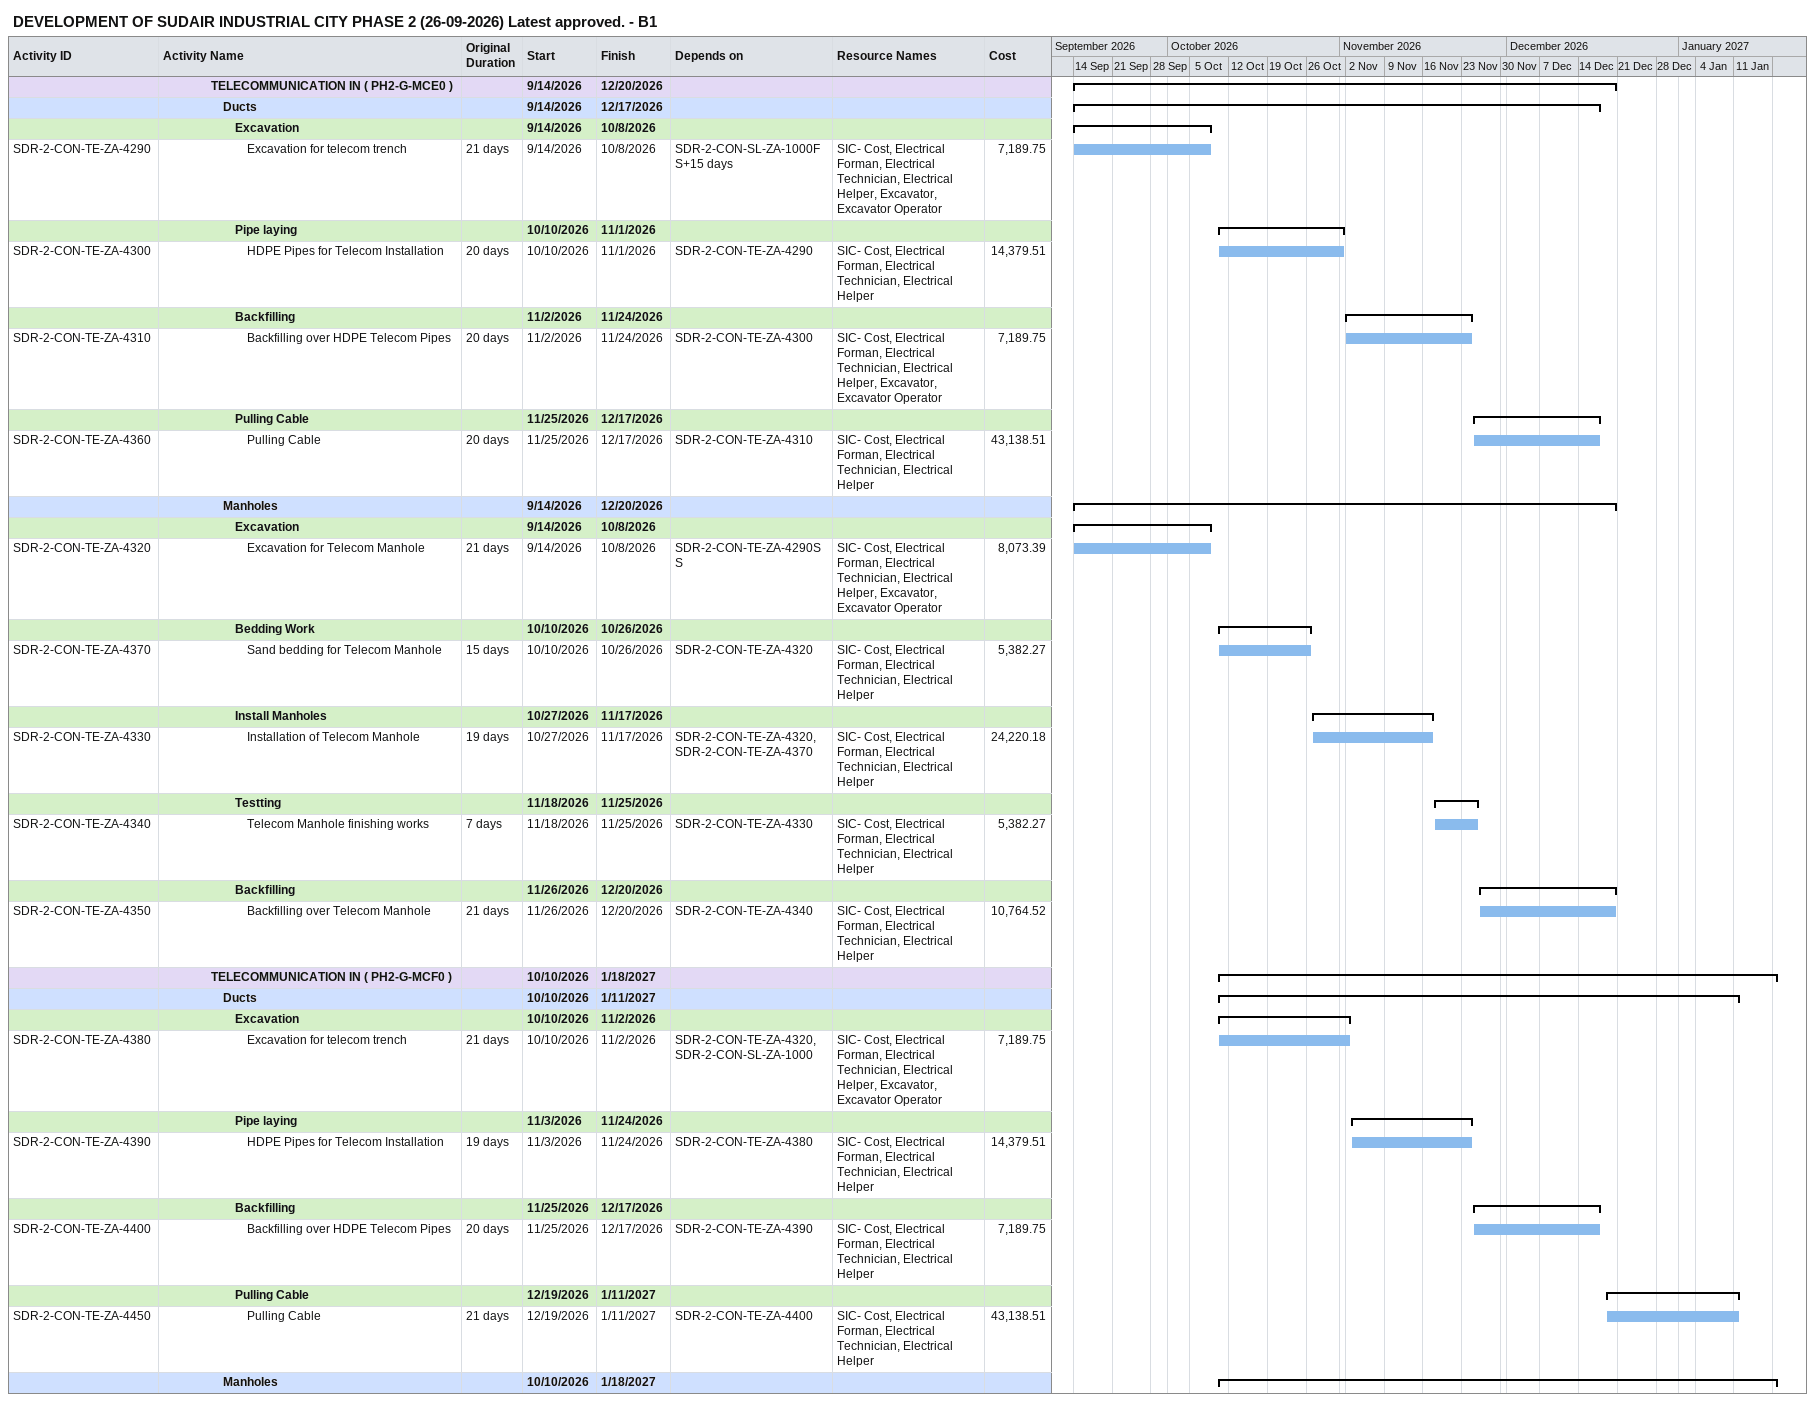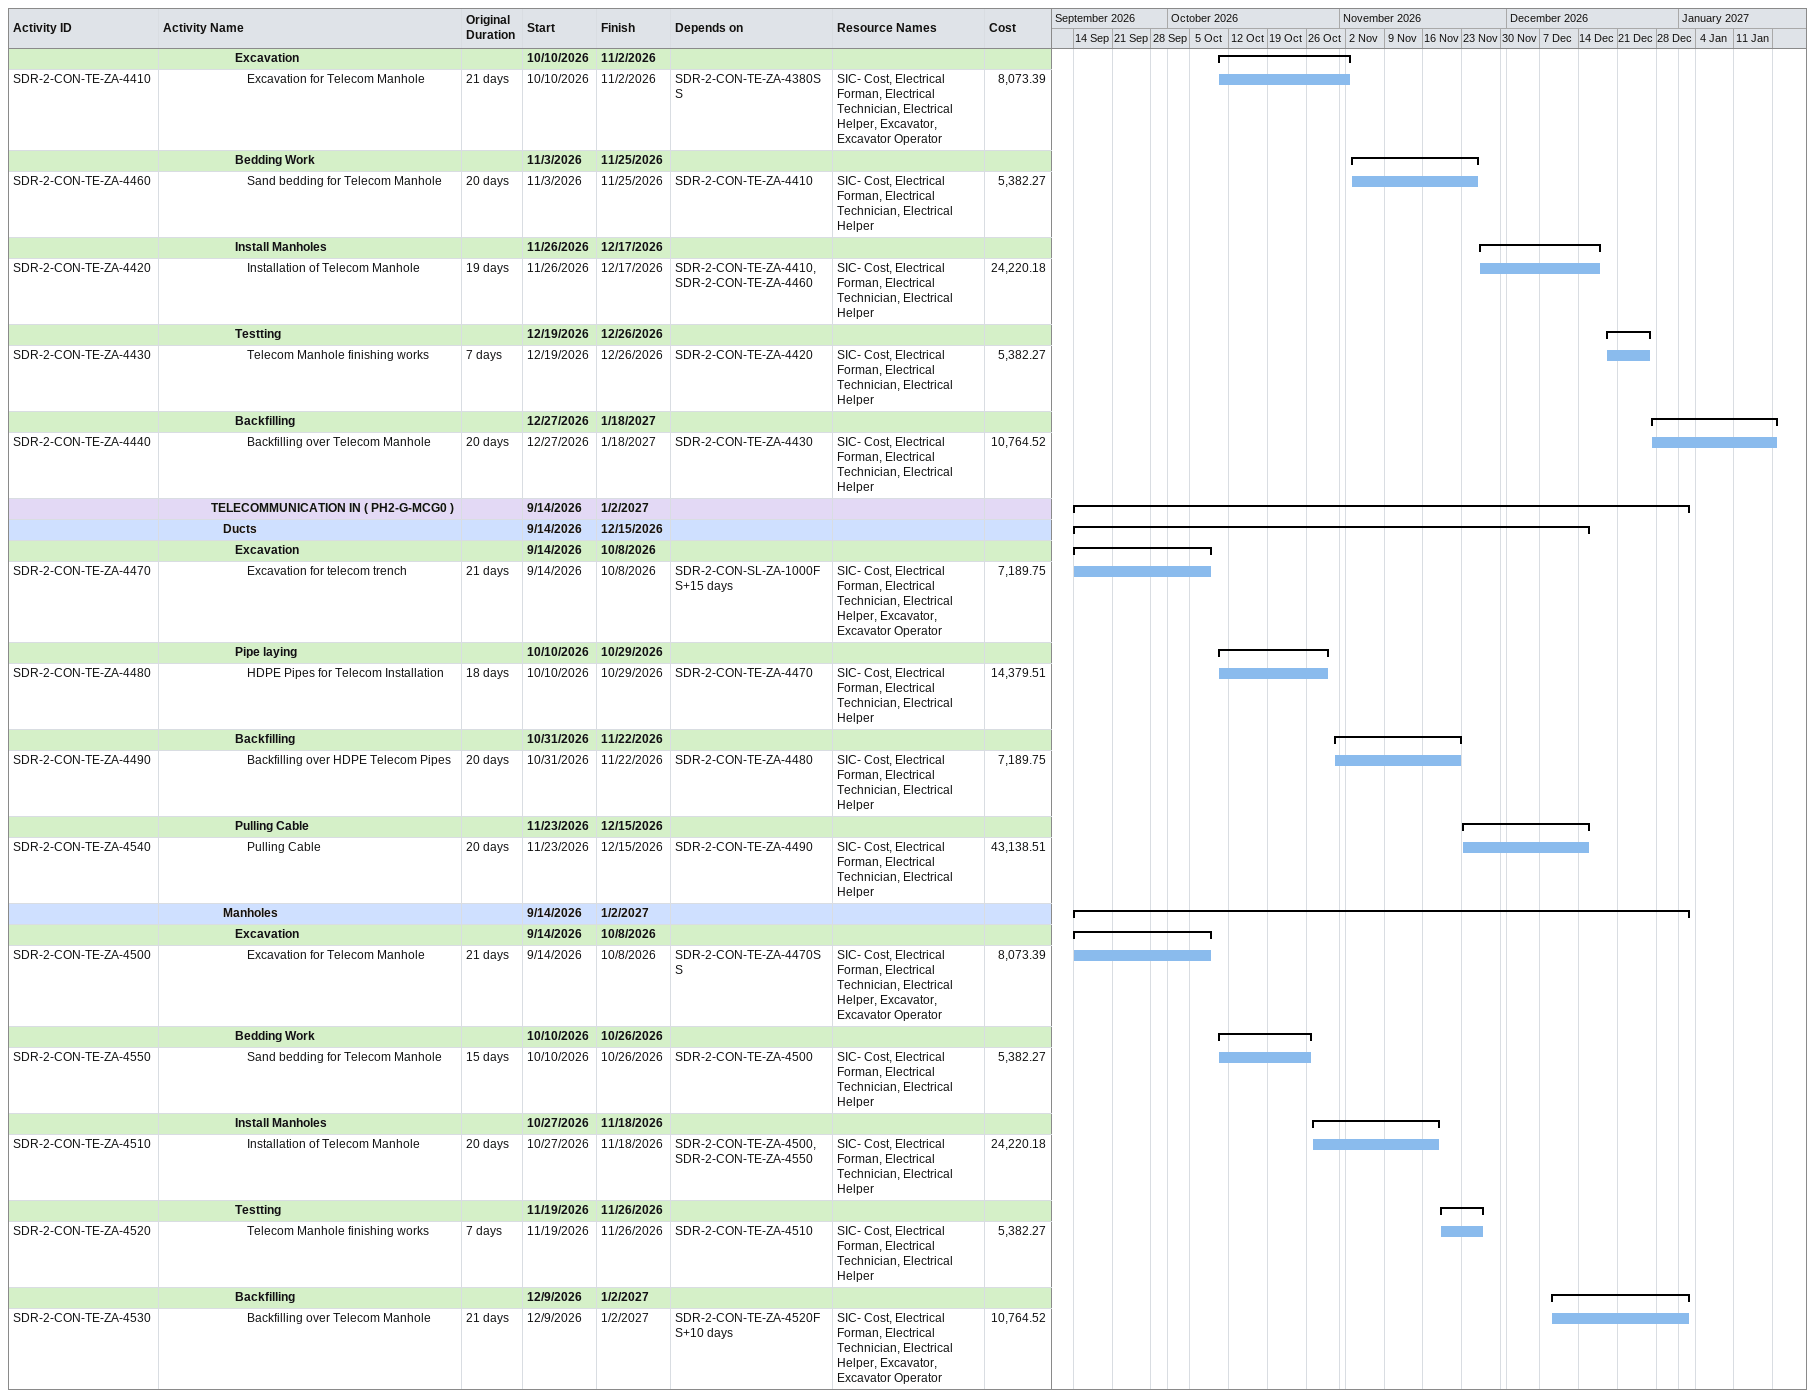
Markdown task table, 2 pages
DEVELOPMENT OF SUDAIR INDUSTRIAL CITY PHASE 2 (26-09-2026) Latest approved. - B1

| ID | Level | Task | Original duration | Start | Finish | Predecessors | Resources | Cost |
|---|---|---|---|---|---|---|---|---|
|  | 5 | **TELECOMMUNICATION IN ( PH2-G-MCE0 )** |  | 2026-09-14 | 2026-12-20 |  |  |  |
|  | 6 | **Ducts** |  | 2026-09-14 | 2026-12-17 |  |  |  |
|  | 7 | **Excavation** |  | 2026-09-14 | 2026-10-08 |  |  |  |
| SDR-2-CON-TE-ZA-4290 | 8 | Excavation for telecom trench | 21d | 2026-09-14 | 2026-10-08 | SDR-2-CON-SL-ZA-1000FS+15d | SIC- Cost, Electrical Forman, Electrical Technician, Electrical Helper, Excavator, Excavator Operator | 7189.75 |
|  | 7 | **Pipe laying** |  | 2026-10-10 | 2026-11-01 |  |  |  |
| SDR-2-CON-TE-ZA-4300 | 8 | HDPE Pipes for Telecom Installation | 20d | 2026-10-10 | 2026-11-01 | SDR-2-CON-TE-ZA-4290 | SIC- Cost, Electrical Forman, Electrical Technician, Electrical Helper | 14379.51 |
|  | 7 | **Backfilling** |  | 2026-11-02 | 2026-11-24 |  |  |  |
| SDR-2-CON-TE-ZA-4310 | 8 | Backfilling over HDPE Telecom Pipes | 20d | 2026-11-02 | 2026-11-24 | SDR-2-CON-TE-ZA-4300 | SIC- Cost, Electrical Forman, Electrical Technician, Electrical Helper, Excavator, Excavator Operator | 7189.75 |
|  | 7 | **Pulling Cable** |  | 2026-11-25 | 2026-12-17 |  |  |  |
| SDR-2-CON-TE-ZA-4360 | 8 | Pulling Cable | 20d | 2026-11-25 | 2026-12-17 | SDR-2-CON-TE-ZA-4310 | SIC- Cost, Electrical Forman, Electrical Technician, Electrical Helper | 43138.51 |
|  | 6 | **Manholes** |  | 2026-09-14 | 2026-12-20 |  |  |  |
|  | 7 | **Excavation** |  | 2026-09-14 | 2026-10-08 |  |  |  |
| SDR-2-CON-TE-ZA-4320 | 8 | Excavation for Telecom Manhole | 21d | 2026-09-14 | 2026-10-08 | SDR-2-CON-TE-ZA-4290SS | SIC- Cost, Electrical Forman, Electrical Technician, Electrical Helper, Excavator, Excavator Operator | 8073.39 |
|  | 7 | **Bedding Work** |  | 2026-10-10 | 2026-10-26 |  |  |  |
| SDR-2-CON-TE-ZA-4370 | 8 | Sand bedding for Telecom Manhole | 15d | 2026-10-10 | 2026-10-26 | SDR-2-CON-TE-ZA-4320 | SIC- Cost, Electrical Forman, Electrical Technician, Electrical Helper | 5382.27 |
|  | 7 | **Install Manholes** |  | 2026-10-27 | 2026-11-17 |  |  |  |
| SDR-2-CON-TE-ZA-4330 | 8 | Installation of Telecom Manhole | 19d | 2026-10-27 | 2026-11-17 | SDR-2-CON-TE-ZA-4320, SDR-2-CON-TE-ZA-4370 | SIC- Cost, Electrical Forman, Electrical Technician, Electrical Helper | 24220.18 |
|  | 7 | **Testting** |  | 2026-11-18 | 2026-11-25 |  |  |  |
| SDR-2-CON-TE-ZA-4340 | 8 | Telecom Manhole finishing works | 7d | 2026-11-18 | 2026-11-25 | SDR-2-CON-TE-ZA-4330 | SIC- Cost, Electrical Forman, Electrical Technician, Electrical Helper | 5382.27 |
|  | 7 | **Backfilling** |  | 2026-11-26 | 2026-12-20 |  |  |  |
| SDR-2-CON-TE-ZA-4350 | 8 | Backfilling over Telecom Manhole | 21d | 2026-11-26 | 2026-12-20 | SDR-2-CON-TE-ZA-4340 | SIC- Cost, Electrical Forman, Electrical Technician, Electrical Helper | 10764.52 |
|  | 5 | **TELECOMMUNICATION IN ( PH2-G-MCF0 )** |  | 2026-10-10 | 2027-01-18 |  |  |  |
|  | 6 | **Ducts** |  | 2026-10-10 | 2027-01-11 |  |  |  |
|  | 7 | **Excavation** |  | 2026-10-10 | 2026-11-02 |  |  |  |
| SDR-2-CON-TE-ZA-4380 | 8 | Excavation for telecom trench | 21d | 2026-10-10 | 2026-11-02 | SDR-2-CON-TE-ZA-4320, SDR-2-CON-SL-ZA-1000 | SIC- Cost, Electrical Forman, Electrical Technician, Electrical Helper, Excavator, Excavator Operator | 7189.75 |
|  | 7 | **Pipe laying** |  | 2026-11-03 | 2026-11-24 |  |  |  |
| SDR-2-CON-TE-ZA-4390 | 8 | HDPE Pipes for Telecom Installation | 19d | 2026-11-03 | 2026-11-24 | SDR-2-CON-TE-ZA-4380 | SIC- Cost, Electrical Forman, Electrical Technician, Electrical Helper | 14379.51 |
|  | 7 | **Backfilling** |  | 2026-11-25 | 2026-12-17 |  |  |  |
| SDR-2-CON-TE-ZA-4400 | 8 | Backfilling over HDPE Telecom Pipes | 20d | 2026-11-25 | 2026-12-17 | SDR-2-CON-TE-ZA-4390 | SIC- Cost, Electrical Forman, Electrical Technician, Electrical Helper | 7189.75 |
|  | 7 | **Pulling Cable** |  | 2026-12-19 | 2027-01-11 |  |  |  |
| SDR-2-CON-TE-ZA-4450 | 8 | Pulling Cable | 21d | 2026-12-19 | 2027-01-11 | SDR-2-CON-TE-ZA-4400 | SIC- Cost, Electrical Forman, Electrical Technician, Electrical Helper | 43138.51 |
|  | 6 | **Manholes** |  | 2026-10-10 | 2027-01-18 |  |  |  |
|  | 7 | **Excavation** |  | 2026-10-10 | 2026-11-02 |  |  |  |
| SDR-2-CON-TE-ZA-4410 | 8 | Excavation for Telecom Manhole | 21d | 2026-10-10 | 2026-11-02 | SDR-2-CON-TE-ZA-4380SS | SIC- Cost, Electrical Forman, Electrical Technician, Electrical Helper, Excavator, Excavator Operator | 8073.39 |
|  | 7 | **Bedding Work** |  | 2026-11-03 | 2026-11-25 |  |  |  |
| SDR-2-CON-TE-ZA-4460 | 8 | Sand bedding for Telecom Manhole | 20d | 2026-11-03 | 2026-11-25 | SDR-2-CON-TE-ZA-4410 | SIC- Cost, Electrical Forman, Electrical Technician, Electrical Helper | 5382.27 |
|  | 7 | **Install Manholes** |  | 2026-11-26 | 2026-12-17 |  |  |  |
| SDR-2-CON-TE-ZA-4420 | 8 | Installation of Telecom Manhole | 19d | 2026-11-26 | 2026-12-17 | SDR-2-CON-TE-ZA-4410, SDR-2-CON-TE-ZA-4460 | SIC- Cost, Electrical Forman, Electrical Technician, Electrical Helper | 24220.18 |
|  | 7 | **Testting** |  | 2026-12-19 | 2026-12-26 |  |  |  |
| SDR-2-CON-TE-ZA-4430 | 8 | Telecom Manhole finishing works | 7d | 2026-12-19 | 2026-12-26 | SDR-2-CON-TE-ZA-4420 | SIC- Cost, Electrical Forman, Electrical Technician, Electrical Helper | 5382.27 |
|  | 7 | **Backfilling** |  | 2026-12-27 | 2027-01-18 |  |  |  |
| SDR-2-CON-TE-ZA-4440 | 8 | Backfilling over Telecom Manhole | 20d | 2026-12-27 | 2027-01-18 | SDR-2-CON-TE-ZA-4430 | SIC- Cost, Electrical Forman, Electrical Technician, Electrical Helper | 10764.52 |
|  | 5 | **TELECOMMUNICATION IN ( PH2-G-MCG0 )** |  | 2026-09-14 | 2027-01-02 |  |  |  |
|  | 6 | **Ducts** |  | 2026-09-14 | 2026-12-15 |  |  |  |
|  | 7 | **Excavation** |  | 2026-09-14 | 2026-10-08 |  |  |  |
| SDR-2-CON-TE-ZA-4470 | 8 | Excavation for telecom trench | 21d | 2026-09-14 | 2026-10-08 | SDR-2-CON-SL-ZA-1000FS+15d | SIC- Cost, Electrical Forman, Electrical Technician, Electrical Helper, Excavator, Excavator Operator | 7189.75 |
|  | 7 | **Pipe laying** |  | 2026-10-10 | 2026-10-29 |  |  |  |
| SDR-2-CON-TE-ZA-4480 | 8 | HDPE Pipes for Telecom Installation | 18d | 2026-10-10 | 2026-10-29 | SDR-2-CON-TE-ZA-4470 | SIC- Cost, Electrical Forman, Electrical Technician, Electrical Helper | 14379.51 |
|  | 7 | **Backfilling** |  | 2026-10-31 | 2026-11-22 |  |  |  |
| SDR-2-CON-TE-ZA-4490 | 8 | Backfilling over HDPE Telecom Pipes | 20d | 2026-10-31 | 2026-11-22 | SDR-2-CON-TE-ZA-4480 | SIC- Cost, Electrical Forman, Electrical Technician, Electrical Helper | 7189.75 |
|  | 7 | **Pulling Cable** |  | 2026-11-23 | 2026-12-15 |  |  |  |
| SDR-2-CON-TE-ZA-4540 | 8 | Pulling Cable | 20d | 2026-11-23 | 2026-12-15 | SDR-2-CON-TE-ZA-4490 | SIC- Cost, Electrical Forman, Electrical Technician, Electrical Helper | 43138.51 |
|  | 6 | **Manholes** |  | 2026-09-14 | 2027-01-02 |  |  |  |
|  | 7 | **Excavation** |  | 2026-09-14 | 2026-10-08 |  |  |  |
| SDR-2-CON-TE-ZA-4500 | 8 | Excavation for Telecom Manhole | 21d | 2026-09-14 | 2026-10-08 | SDR-2-CON-TE-ZA-4470SS | SIC- Cost, Electrical Forman, Electrical Technician, Electrical Helper, Excavator, Excavator Operator | 8073.39 |
|  | 7 | **Bedding Work** |  | 2026-10-10 | 2026-10-26 |  |  |  |
| SDR-2-CON-TE-ZA-4550 | 8 | Sand bedding for Telecom Manhole | 15d | 2026-10-10 | 2026-10-26 | SDR-2-CON-TE-ZA-4500 | SIC- Cost, Electrical Forman, Electrical Technician, Electrical Helper | 5382.27 |
|  | 7 | **Install Manholes** |  | 2026-10-27 | 2026-11-18 |  |  |  |
| SDR-2-CON-TE-ZA-4510 | 8 | Installation of Telecom Manhole | 20d | 2026-10-27 | 2026-11-18 | SDR-2-CON-TE-ZA-4500, SDR-2-CON-TE-ZA-4550 | SIC- Cost, Electrical Forman, Electrical Technician, Electrical Helper | 24220.18 |
|  | 7 | **Testting** |  | 2026-11-19 | 2026-11-26 |  |  |  |
| SDR-2-CON-TE-ZA-4520 | 8 | Telecom Manhole finishing works | 7d | 2026-11-19 | 2026-11-26 | SDR-2-CON-TE-ZA-4510 | SIC- Cost, Electrical Forman, Electrical Technician, Electrical Helper | 5382.27 |
|  | 7 | **Backfilling** |  | 2026-12-09 | 2027-01-02 |  |  |  |
| SDR-2-CON-TE-ZA-4530 | 8 | Backfilling over Telecom Manhole | 21d | 2026-12-09 | 2027-01-02 | SDR-2-CON-TE-ZA-4520FS+10d | SIC- Cost, Electrical Forman, Electrical Technician, Electrical Helper, Excavator, Excavator Operator | 10764.52 |
